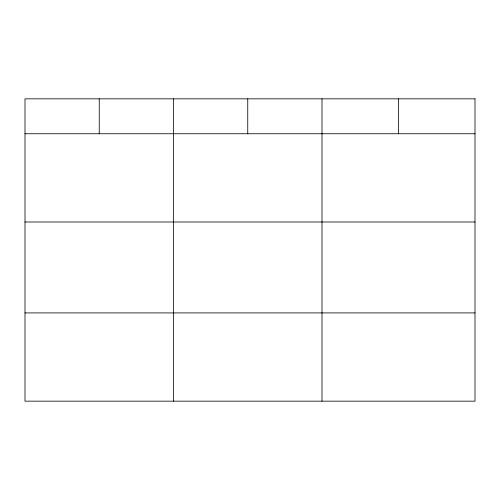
<?xml version="1.0" encoding="UTF-8"?>
<svg xmlns="http://www.w3.org/2000/svg" width="500" height="500" viewBox="0 0 500 500"><rect width="100%" height="100%" fill="white"/><g stroke="black" fill="none" stroke-linecap="round" stroke-linejoin="round"><path stroke-width="0.75" d="M25 133.744L475 133.744M25 221.994L475 221.994M25 312.919L475 312.919M398.5 98.837L398.5 133.744M322 98.837L322 401.163M247.75 98.837L247.75 133.744M173.5 98.837L173.5 401.163M99.25 98.837L99.25 133.744M475 98.837L25 98.837L25 401.163L475 401.163L475 98.837"/></g></svg>
